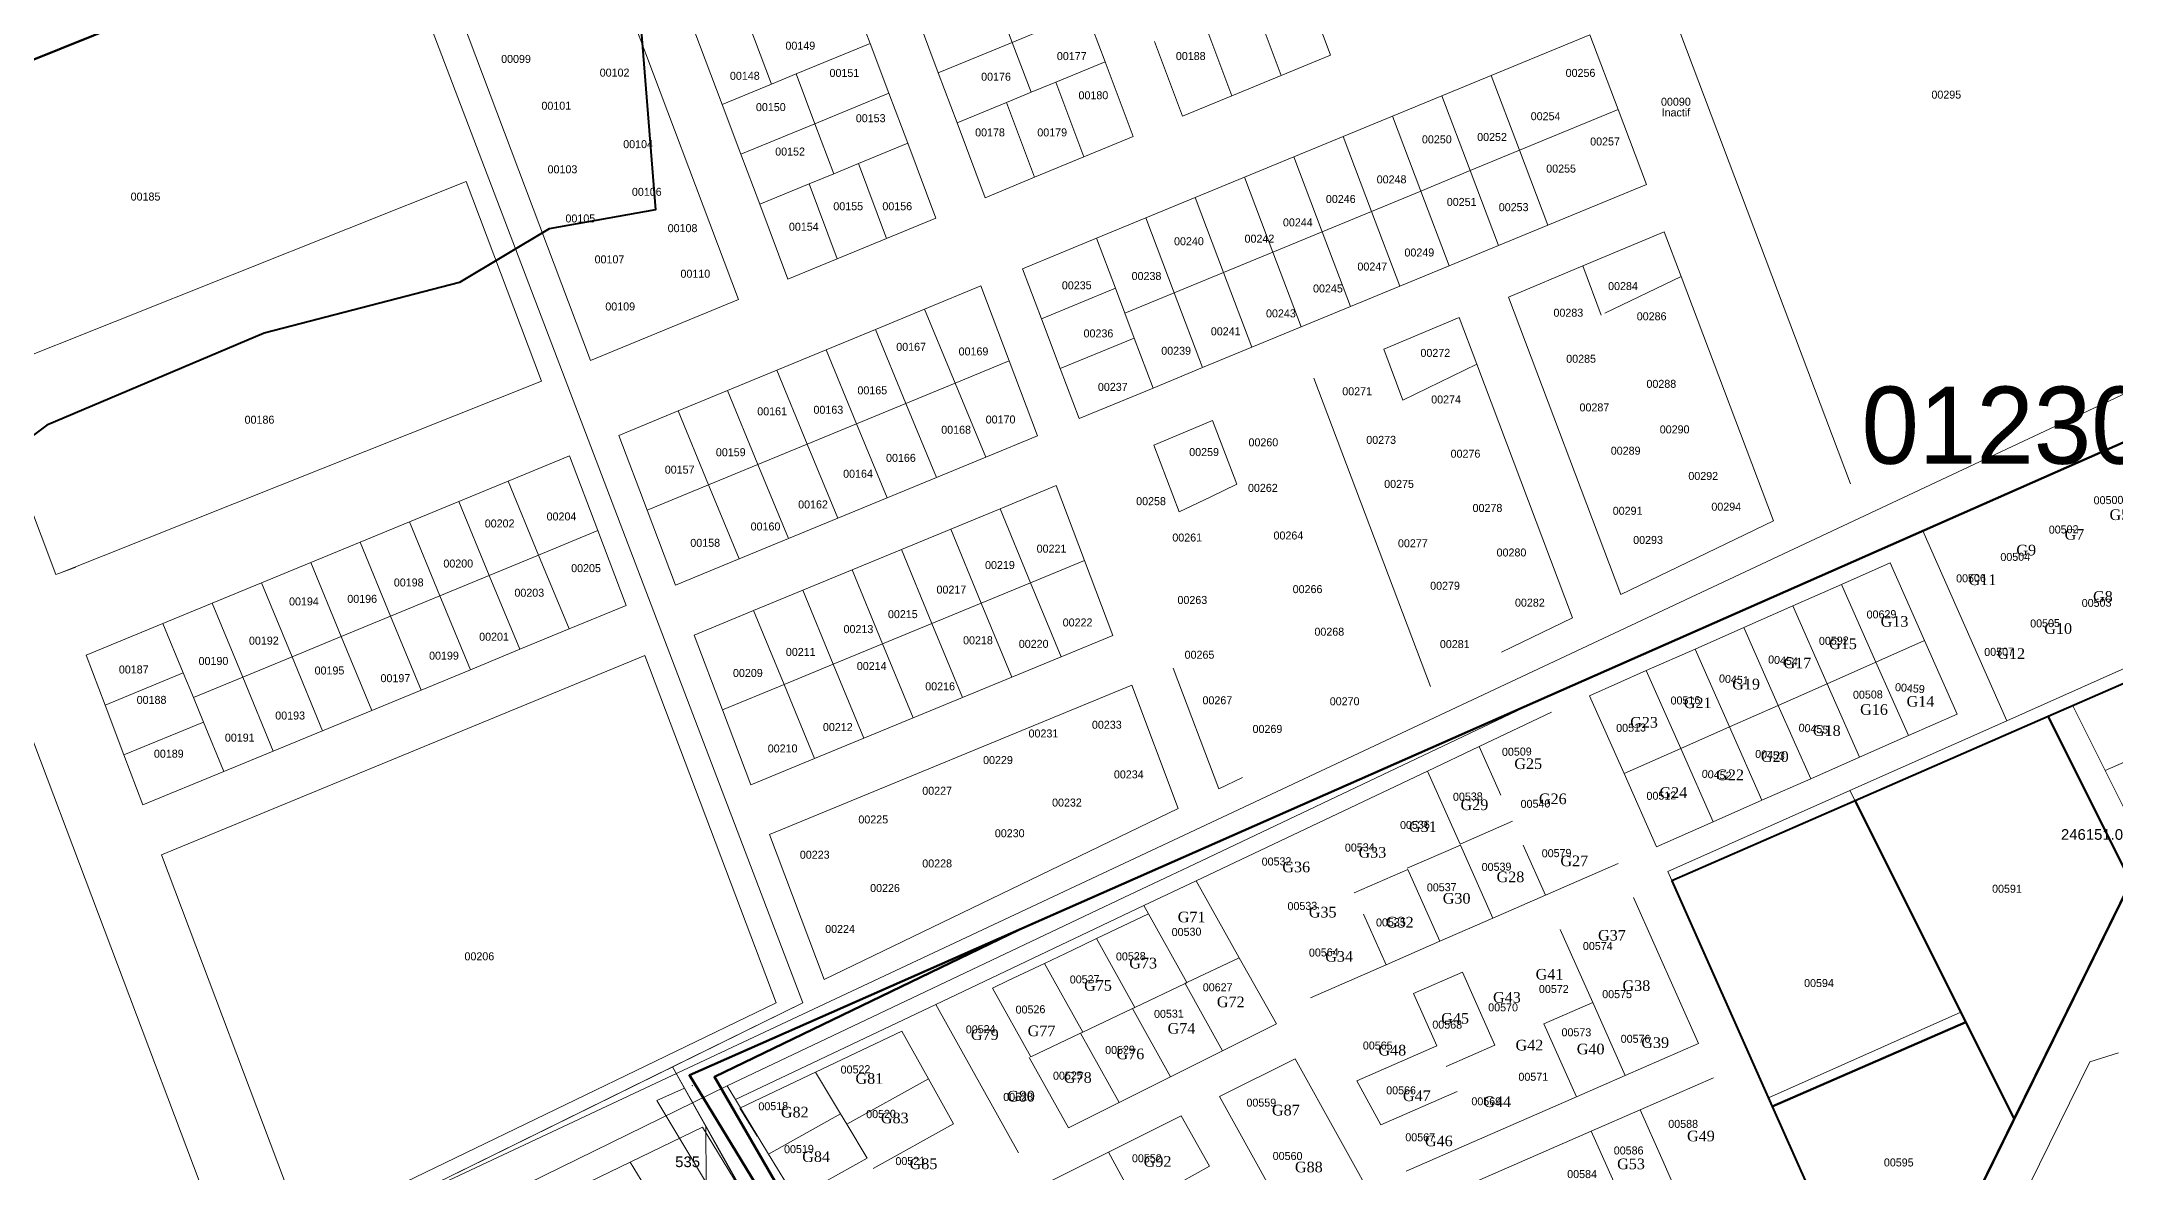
# Model space of a CAD drawing. Header units: metres. Extents: x 245232 to 248406, y 1633796 to 1637634.
# Drawn here: x 245755 to 246143.8, y 1636940 to 1637152.2 of the extents above; entities that cross this region are included whole.
import ezdxf
from ezdxf.enums import TextEntityAlignment as Align

# ---------------------------------------------------------------- set-up
doc = ezdxf.new("R2010")
doc.units = ezdxf.units.M
doc.header["$MEASUREMENT"] = 0
for name, color, linetype, lineweight in [('A immatriculer', 2, 'Continuous', 0), ('Div_Cont', 2, 'Continuous', 0), ('LIMITES TITRES FONCIERS', 7, 'Continuous', 0), ('PUD YEUMBEUL NORD MALIKA TP', 7, 'Continuous', 0), ('SUP COLLEC1', 90, 'Continuous', 0), ('Toponymie', 7, 'Continuous', 30), ('Tracé KMS3', 7, 'Continuous', 0)]:
    doc.layers.add(name, color=color, linetype=linetype, lineweight=lineweight)
for name, color, linetype in [('A_revoir_niveau_0', 7, 'Continuous'), ('historique_numero_parcelle', 7, 'Continuous'), ('limites_sections', 7, 'Continuous')]:
    doc.layers.add(name, color=color, linetype=linetype)
doc.layers.add('LIMITES_PARCELLES', color=7, linetype='Continuous', lineweight=0, true_color=0xffffff)
doc.styles.get("Standard").update_dxf_attribs({"font": 'txt.shx'})
doc.styles.add('Style-Arial', font='arial.ttf')
doc.styles.add('Style-FANCY', font='FANCY.shx')

msp = doc.modelspace()

# ---------------------------------------------------------------- linework, layer by layer
at = {"layer": 'A immatriculer', "color": 2, "linetype": 'Continuous', "lineweight": 120, "flags": 128}
msp.add_lwpolyline([(246330.32, 1636706.314), (246325.106, 1636693.527), (245850.065, 1636481.714), (245880.291, 1636506.295), (245911.171, 1636542.664), (246014.009, 1636709.465), (246016.012, 1636728.926), (246151.042, 1637003.448), (246227.229, 1637053.6), (246240.305, 1637040.933), (246266.764, 1636999.129), (246331.499, 1636902.6), (246337.849, 1636886.725), (246369.599, 1636797.295), (246379.745, 1636748.287), (246330.32, 1636706.314)], close=True, dxfattribs=at)
at = {"layer": 'A_revoir_niveau_0', "color": 7, "linetype": 'Continuous', "lineweight": 0}
for q in [(246016.012, 1636728.926), (246082.853, 1636864.817)]:
    msp.add_line((246150.924, 1637003.208), q, dxfattribs=at)
at = {"layer": 'A_revoir_niveau_0', "color": 4, "linetype": 'Continuous', "lineweight": 0}
msp.add_line((246150.924, 1637003.208), (246083.277, 1636865.678), dxfattribs=at)
at = {"layer": 'A_revoir_niveau_0', "color": 7, "linetype": 'Continuous', "lineweight": 0}
msp.add_point((245877.022, 1636956.325), dxfattribs=at)
msp.add_point((245877.022, 1636956.325), dxfattribs=at)
at = {"layer": 'Div_Cont', "color": 4, "linetype": 'Continuous', "lineweight": 40, "flags": 128}
for points in [[(246146.687, 1636994.595), (246147.528, 1636996.305), (246150.922, 1637003.207), (246150.924, 1637003.208), (246150.924, 1637003.208), (246150.924, 1637003.209), (246151.043, 1637003.451), (246192.772, 1637030.911), (246183.934, 1637048.574), (246131.195, 1637025.559), (246146.687, 1636994.595)], [(246124.803, 1636950.102), (246146.687, 1636994.595), (246131.195, 1637025.559), (246094.96, 1637009.746), (246115.714, 1636968.266), (246124.803, 1636950.102)]]:
    msp.add_lwpolyline(points, close=True, dxfattribs=at)
at = {"layer": 'Div_Cont', "color": 5, "flags": 128}
msp.add_lwpolyline([(246141.825, 1637015.465), (246149.447, 1637000.204), (246150.935, 1637003.215), (246167.567, 1637014.195), (246162.433, 1637024.458), (246141.825, 1637015.465)], close=True, dxfattribs=at)
at = {"layer": 'Div_Cont', "color": 7, "flags": 128}
msp.add_lwpolyline([(246151.308, 1637019.603), (246141.825, 1637015.465), (246149.447, 1637000.204), (246150.935, 1637003.215), (246157.379, 1637007.469), (246151.308, 1637019.603)], close=True, dxfattribs=at)
at = {"layer": 'Div_Cont', "color": 7, "linetype": 'Continuous', "lineweight": 40, "flags": 128}
msp.add_lwpolyline([(246079.451, 1636952.441), (246101.538, 1636902.804), (246118.33, 1636936.944), (246124.803, 1636950.102), (246115.714, 1636968.266), (246079.451, 1636952.441)], close=True, dxfattribs=at)
at = {"layer": 'Div_Cont', "color": 7}
for points in [[(246135.784, 1637027.561), (246141.825, 1637015.465), (246162.433, 1637024.458), (246156.383, 1637036.55)], [(246135.784, 1637027.561), (246141.825, 1637015.465), (246152.126, 1637019.96), (246146.085, 1637032.057)]]:
    msp.add_3dface(points, dxfattribs=at)
at = {"layer": 'Div_Cont', "color": 7, "linetype": 'Continuous', "lineweight": 40}
msp.add_3dface([(246094.96, 1637009.746), (246060.621, 1636994.76), (246079.451, 1636952.441), (246115.714, 1636968.266)], dxfattribs=at)
msp.add_3dface([(246094.96, 1637009.746), (246060.621, 1636994.76), (246079.451, 1636952.441), (246115.714, 1636968.266)], dxfattribs=at)
at = {"layer": 'LIMITES TITRES FONCIERS', "color": 5, "linetype": 'Continuous', "lineweight": 53, "flags": 128}
msp.add_lwpolyline([(245938.213, 1636985.568), (245881.154, 1636957.963), (245894.101, 1636935.617), (245956.171, 1636828.911), (246026.167, 1636866.433), (246050.251, 1636842.755), (246059.498, 1636848.997), (246082.854, 1636864.818), (246150.924, 1637003.208), (246235.111, 1637058.788), (246341.24, 1637009.133), (246284.7, 1637138.563), (245938.213, 1636985.568)], close=True, dxfattribs=at)
at = {"layer": 'LIMITES TITRES FONCIERS', "color": 6, "linetype": 'Continuous', "lineweight": 53, "flags": 128}
msp.add_lwpolyline([(246083.277, 1636865.678), (246150.924, 1637003.208), (246235.111, 1637058.788), (246235.388, 1637058.658)], dxfattribs=at)
at = {"layer": 'LIMITES TITRES FONCIERS', "color": 5, "linetype": 'Continuous', "lineweight": 53, "flags": 128}
for points in [[(245945.681, 1636988.865), (245876.463, 1636958.301), (246016.012, 1636728.926), (246094.51, 1636888.514), (246094.509, 1636888.515)], [(245945.681, 1636988.865), (245938.213, 1636985.568)]]:
    msp.add_lwpolyline(points, dxfattribs=at)
at = {"layer": 'limites_parcelles'}
for p, q in [((245885.68, 1637103.796), (245857.445, 1637178.647)), ((246325.071, 1637170.444), (245571.377, 1636816.521)), ((245829.702, 1637167.194), (245857.937, 1637092.343)), ((245910.312, 1637151.83), (245905.016, 1637165.871)), ((245996.653, 1637149.609), (245991.356, 1637163.65)), ((245891.817, 1637144.194), (245886.52, 1637158.236)), ((245933.432, 1637161.374), (245936.963, 1637152.013)), ((245982.108, 1637159.832), (245987.405, 1637145.791)), ((246094.101, 1637069.243), (246060.007, 1637159.602)), ((245877.273, 1637154.418), (245882.569, 1637140.377)), ((245919.56, 1637155.648), (245923.091, 1637146.287)), ((245936.963, 1637152.013), (245950.834, 1637157.74)), ((245954.365, 1637148.379), (245950.834, 1637157.74)), ((245972.861, 1637156.015), (245978.157, 1637141.973)), ((245910.312, 1637151.83), (245896.441, 1637146.103)), ((245913.843, 1637142.469), (245910.312, 1637151.83)), ((245923.091, 1637146.287), (245936.963, 1637152.013)), ((245936.963, 1637152.013), (245940.494, 1637142.652)), ((245963.613, 1637152.197), (245968.909, 1637138.156)), ((246026.759, 1637145.81), (246045.245, 1637153.442)), ((246045.245, 1637153.442), (246050.543, 1637139.401)), ((245923.091, 1637146.287), (245926.622, 1637136.926)), ((245945.118, 1637144.561), (245954.365, 1637148.379)), ((245959.662, 1637134.338), (245954.365, 1637148.379)), ((245987.405, 1637145.791), (245996.653, 1637149.609)), ((245891.817, 1637144.194), (245882.569, 1637140.377)), ((245896.441, 1637146.103), (245891.817, 1637144.194)), ((245896.441, 1637146.103), (245899.972, 1637136.742)), ((245899.972, 1637136.742), (245913.843, 1637142.469)), ((245917.374, 1637133.108), (245913.843, 1637142.469)), ((245935.87, 1637140.744), (245940.494, 1637142.652)), ((245940.494, 1637142.652), (245945.118, 1637144.561)), ((245950.414, 1637130.52), (245945.118, 1637144.561)), ((245978.157, 1637141.973), (245987.405, 1637145.791)), ((246017.512, 1637141.992), (246026.759, 1637145.81)), ((246032.057, 1637131.769), (246026.759, 1637145.81)), ((245882.569, 1637140.377), (245886.1, 1637131.016)), ((245926.622, 1637136.926), (245935.87, 1637140.744)), ((245941.166, 1637126.702), (245935.87, 1637140.744)), ((245968.909, 1637138.156), (245978.157, 1637141.973)), ((246008.264, 1637138.174), (246017.512, 1637141.992)), ((246022.809, 1637127.951), (246017.512, 1637141.992)), ((246032.057, 1637131.769), (246050.543, 1637139.401)), ((246050.543, 1637139.401), (246055.841, 1637125.36)), ((245886.1, 1637131.016), (245899.972, 1637136.742)), ((245899.972, 1637136.742), (245903.503, 1637127.381)), ((245926.622, 1637136.926), (245931.919, 1637122.885)), ((245999.016, 1637134.357), (246008.264, 1637138.174)), ((246013.562, 1637124.134), (246008.264, 1637138.174)), ((245886.1, 1637131.016), (245889.631, 1637121.655)), ((245908.127, 1637129.29), (245917.374, 1637133.108)), ((245922.671, 1637119.067), (245917.374, 1637133.108)), ((245950.414, 1637130.52), (245959.662, 1637134.338)), ((245989.769, 1637130.539), (245999.016, 1637134.357)), ((246004.314, 1637120.316), (245999.016, 1637134.357)), ((246022.809, 1637127.951), (246032.057, 1637131.769)), ((246037.355, 1637117.728), (246032.057, 1637131.769)), ((245898.879, 1637125.473), (245903.503, 1637127.381)), ((245903.503, 1637127.381), (245908.127, 1637129.29)), ((245913.423, 1637115.249), (245908.127, 1637129.29)), ((245941.166, 1637126.702), (245950.414, 1637130.52)), ((245980.521, 1637126.721), (245989.769, 1637130.539)), ((245995.066, 1637116.498), (245989.769, 1637130.539)), ((246013.562, 1637124.134), (246022.809, 1637127.951)), ((246028.107, 1637113.91), (246022.809, 1637127.951)), ((245834.587, 1637125.911), (245743.564, 1637089.616)), ((245848.711, 1637088.467), (245834.587, 1637125.911)), ((245889.631, 1637121.655), (245898.879, 1637125.473)), ((245904.176, 1637111.431), (245898.879, 1637125.473)), ((245931.919, 1637122.885), (245941.166, 1637126.702)), ((245962.026, 1637119.086), (245971.273, 1637122.903)), ((245971.273, 1637122.903), (245980.521, 1637126.721)), ((245976.571, 1637108.863), (245971.273, 1637122.903)), ((245985.819, 1637112.68), (245980.521, 1637126.721)), ((246004.314, 1637120.316), (246013.562, 1637124.134)), ((246018.86, 1637110.093), (246013.562, 1637124.134)), ((246055.841, 1637125.36), (246037.355, 1637117.728)), ((245889.631, 1637121.655), (245894.928, 1637107.614)), ((245913.423, 1637115.249), (245922.671, 1637119.067)), ((245952.778, 1637115.268), (245962.026, 1637119.086)), ((245967.323, 1637105.045), (245962.026, 1637119.086)), ((245995.066, 1637116.498), (246004.314, 1637120.316)), ((246009.612, 1637106.275), (246004.314, 1637120.316)), ((245904.176, 1637111.431), (245913.423, 1637115.249)), ((245938.906, 1637109.541), (245952.778, 1637115.268)), ((245956.31, 1637105.907), (245952.778, 1637115.268)), ((245985.819, 1637112.68), (245995.066, 1637116.498)), ((246000.364, 1637102.457), (245995.066, 1637116.498)), ((246037.355, 1637117.728), (246028.107, 1637113.91)), ((246043.931, 1637110.07), (246059.203, 1637116.45)), ((246059.203, 1637116.45), (246062.351, 1637108.107)), ((245894.928, 1637107.614), (245904.176, 1637111.431)), ((245976.571, 1637108.863), (245985.819, 1637112.68)), ((245991.117, 1637098.639), (245985.819, 1637112.68)), ((246028.107, 1637113.91), (246018.86, 1637110.093)), ((245942.438, 1637100.181), (245938.906, 1637109.541)), ((245967.323, 1637105.045), (245976.571, 1637108.863)), ((245981.869, 1637094.822), (245976.571, 1637108.863)), ((246018.86, 1637110.093), (246009.612, 1637106.275)), ((246043.931, 1637110.07), (246030, 1637104.251)), ((246043.931, 1637110.07), (246047.4, 1637100.878)), ((246048.056, 1637101.196), (246062.351, 1637108.107)), ((246079.651, 1637062.257), (246062.351, 1637108.107)), ((245857.937, 1637092.343), (245885.68, 1637103.796)), ((245920.549, 1637101.963), (245931.107, 1637106.321)), ((245931.107, 1637106.321), (245936.405, 1637092.281)), ((245942.438, 1637100.181), (245956.31, 1637105.907)), ((245958.076, 1637101.227), (245956.31, 1637105.907)), ((245958.076, 1637101.227), (245967.323, 1637105.045)), ((245972.621, 1637091.004), (245967.323, 1637105.045)), ((246009.612, 1637106.275), (246000.364, 1637102.457)), ((246030, 1637104.251), (246051.061, 1637048.434)), ((245920.549, 1637101.963), (245911.306, 1637098.147)), ((245926.273, 1637088.098), (245920.549, 1637101.963)), ((245945.97, 1637090.82), (245942.438, 1637100.181)), ((245959.842, 1637096.547), (245958.076, 1637101.227)), ((246000.364, 1637102.457), (245991.117, 1637098.639)), ((246020.767, 1637100.394), (246006.607, 1637094.478)), ((246024.071, 1637091.637), (246020.767, 1637100.394)), ((245911.306, 1637098.147), (245902.063, 1637094.331)), ((245917.03, 1637084.282), (245911.306, 1637098.147)), ((245945.97, 1637090.82), (245959.842, 1637096.547)), ((245963.374, 1637087.186), (245959.842, 1637096.547)), ((245991.117, 1637098.639), (245981.869, 1637094.822)), ((245902.063, 1637094.331), (245892.82, 1637090.515)), ((245907.787, 1637080.466), (245902.063, 1637094.331)), ((245936.405, 1637092.281), (245926.273, 1637088.098)), ((245941.703, 1637078.24), (245936.405, 1637092.281)), ((245981.869, 1637094.822), (245972.621, 1637091.004)), ((246006.607, 1637094.478), (246010.208, 1637084.935)), ((245743.564, 1637089.616), (245757.685, 1637052.192)), ((245758.265, 1637052.423), (245848.711, 1637088.467)), ((245892.82, 1637090.515), (245883.576, 1637086.699)), ((245898.543, 1637076.65), (245892.82, 1637090.515)), ((245926.273, 1637088.098), (245917.03, 1637084.282)), ((245931.997, 1637074.233), (245926.273, 1637088.098)), ((245949.502, 1637081.46), (245945.97, 1637090.82)), ((245972.621, 1637091.004), (245963.374, 1637087.186)), ((246015.355, 1637031.172), (245993.53, 1637089.016)), ((246010.208, 1637084.935), (246024.071, 1637091.637)), ((246024.071, 1637091.637), (246042.022, 1637044.064)), ((245883.576, 1637086.699), (245874.333, 1637082.883)), ((245889.3, 1637072.834), (245883.576, 1637086.699)), ((245917.03, 1637084.282), (245907.787, 1637080.466)), ((245922.754, 1637070.417), (245917.03, 1637084.282)), ((245963.374, 1637087.186), (245949.502, 1637081.46)), ((246107.661, 1637060.395), (246161.205, 1637084.042)), ((245874.333, 1637082.883), (245863.234, 1637078.301)), ((245880.057, 1637069.018), (245874.333, 1637082.883)), ((245907.787, 1637080.466), (245898.543, 1637076.65)), ((245913.511, 1637066.601), (245907.787, 1637080.466)), ((245974.54, 1637081.083), (245963.532, 1637076.485)), ((245979.044, 1637069.146), (245974.54, 1637081.083)), ((245863.234, 1637078.301), (245868.53, 1637064.26)), ((245898.543, 1637076.65), (245889.3, 1637072.834)), ((245904.267, 1637062.785), (245898.543, 1637076.65)), ((245931.997, 1637074.233), (245941.703, 1637078.24)), ((245963.532, 1637076.485), (245968.267, 1637063.936)), ((245842.449, 1637069.72), (245853.986, 1637074.483)), ((245853.986, 1637074.483), (245859.283, 1637060.442)), ((245889.3, 1637072.834), (245880.057, 1637069.018)), ((245895.024, 1637058.969), (245889.3, 1637072.834)), ((245922.754, 1637070.417), (245931.997, 1637074.233)), ((245842.449, 1637069.72), (245833.205, 1637065.904)), ((245842.449, 1637069.72), (245848.173, 1637055.855)), ((245880.057, 1637069.018), (245868.53, 1637064.26)), ((245885.781, 1637055.153), (245880.057, 1637069.018)), ((245913.511, 1637066.601), (245922.754, 1637070.417)), ((245934.677, 1637064.521), (245945.235, 1637068.879)), ((245945.235, 1637068.879), (245950.532, 1637054.838)), ((245974.196, 1637066.803), (245979.044, 1637069.146)), ((245833.205, 1637065.904), (245823.962, 1637062.088)), ((245833.205, 1637065.904), (245838.929, 1637052.039)), ((245904.267, 1637062.785), (245913.511, 1637066.601)), ((245968.267, 1637063.936), (245974.196, 1637066.803)), ((245823.962, 1637062.088), (245814.719, 1637058.273)), ((245823.962, 1637062.088), (245829.686, 1637048.224)), ((245868.53, 1637064.26), (245873.827, 1637050.218)), ((245895.024, 1637058.969), (245904.267, 1637062.785)), ((245925.434, 1637060.705), (245916.19, 1637056.889)), ((245934.677, 1637064.521), (245925.434, 1637060.705)), ((245931.158, 1637046.84), (245925.434, 1637060.705)), ((245940.401, 1637050.656), (245934.677, 1637064.521)), ((246051.061, 1637048.434), (246079.651, 1637062.257)), ((245814.719, 1637058.273), (245805.475, 1637054.457)), ((245814.719, 1637058.273), (245820.443, 1637044.408)), ((245859.283, 1637060.442), (245848.173, 1637055.855)), ((245864.579, 1637046.401), (245859.283, 1637060.442)), ((245885.781, 1637055.153), (245895.024, 1637058.969)), ((245916.19, 1637056.889), (245906.947, 1637053.073)), ((245921.914, 1637043.024), (245916.19, 1637056.889)), ((246043.938, 1637032.252), (246107.661, 1637060.395)), ((246123.401, 1637024.789), (246107.661, 1637060.395)), ((245758.265, 1637052.423), (245761.445, 1637053.611)), ((245805.475, 1637054.457), (245796.232, 1637050.641)), ((245805.475, 1637054.457), (245811.199, 1637040.592)), ((245848.173, 1637055.855), (245838.929, 1637052.039)), ((245848.173, 1637055.855), (245853.896, 1637041.99)), ((245873.827, 1637050.218), (245885.781, 1637055.153)), ((245906.947, 1637053.073), (245897.704, 1637049.257)), ((245912.671, 1637039.208), (245906.947, 1637053.073)), ((245950.532, 1637054.838), (245940.401, 1637050.656)), ((245955.83, 1637040.798), (245950.532, 1637054.838)), ((246101.572, 1637054.384), (246092.424, 1637050.344)), ((246108.013, 1637039.811), (246101.572, 1637054.384)), ((245757.685, 1637052.192), (245758.265, 1637052.423)), ((245796.232, 1637050.641), (245786.989, 1637046.825)), ((245796.232, 1637050.641), (245801.956, 1637036.776)), ((245838.929, 1637052.039), (245829.686, 1637048.224)), ((245838.929, 1637052.039), (245844.653, 1637038.175)), ((245897.704, 1637049.257), (245888.461, 1637045.441)), ((245903.428, 1637035.392), (245897.704, 1637049.257)), ((245940.401, 1637050.656), (245931.158, 1637046.84)), ((245946.125, 1637036.791), (245940.401, 1637050.656)), ((246092.424, 1637050.344), (246083.276, 1637046.305)), ((246098.869, 1637035.763), (246092.424, 1637050.344)), ((245786.989, 1637046.825), (245777.746, 1637043.009)), ((245786.989, 1637046.825), (245792.713, 1637032.96)), ((245829.686, 1637048.224), (245820.443, 1637044.408)), ((245829.686, 1637048.224), (245835.41, 1637034.359)), ((245853.896, 1637041.99), (245864.579, 1637046.401)), ((245888.461, 1637045.441), (245877.358, 1637040.857)), ((245894.184, 1637031.576), (245888.461, 1637045.441)), ((245931.158, 1637046.84), (245921.914, 1637043.024)), ((245936.882, 1637032.975), (245931.158, 1637046.84)), ((246083.276, 1637046.305), (246074.128, 1637042.265)), ((246089.726, 1637031.714), (246083.276, 1637046.305)), ((245777.746, 1637043.009), (245763.386, 1637037.081)), ((245777.746, 1637043.009), (245781.561, 1637033.765)), ((245820.443, 1637044.408), (245811.199, 1637040.592)), ((245820.443, 1637044.408), (245826.167, 1637030.543)), ((245844.653, 1637038.175), (245853.896, 1637041.99)), ((245921.914, 1637043.024), (245912.671, 1637039.208)), ((245927.638, 1637029.159), (245921.914, 1637043.024)), ((246042.022, 1637044.064), (246028.688, 1637037.618)), ((246074.128, 1637042.265), (246064.98, 1637038.226)), ((246080.582, 1637027.666), (246074.128, 1637042.265)), ((246161.592, 1637041.782), (246123.401, 1637024.789)), ((245811.199, 1637040.592), (245801.956, 1637036.776)), ((245811.199, 1637040.592), (245816.923, 1637026.727)), ((245835.41, 1637034.359), (245844.653, 1637038.175)), ((245877.358, 1637040.857), (245882.655, 1637026.816)), ((245912.671, 1637039.208), (245903.428, 1637035.392)), ((245918.395, 1637025.343), (245912.671, 1637039.208)), ((245946.125, 1637036.791), (245955.83, 1637040.798)), ((246064.98, 1637038.226), (246055.833, 1637034.186)), ((246071.438, 1637023.618), (246064.98, 1637038.226)), ((246098.869, 1637035.763), (246108.013, 1637039.811)), ((246114.105, 1637026.029), (246108.013, 1637039.811)), ((245763.386, 1637037.081), (245766.918, 1637027.72)), ((245781.561, 1637033.765), (245766.918, 1637027.72)), ((245777.514, 1636999.639), (245868.11, 1637037.04)), ((245781.561, 1637033.765), (245783.469, 1637029.144)), ((245801.956, 1637036.776), (245792.713, 1637032.96)), ((245801.956, 1637036.776), (245807.68, 1637022.911)), ((245826.167, 1637030.543), (245835.41, 1637034.359)), ((245868.11, 1637037.04), (245892.694, 1636971.868)), ((245903.428, 1637035.392), (245894.184, 1637031.576)), ((245909.152, 1637021.527), (245903.428, 1637035.392)), ((245936.882, 1637032.975), (245946.125, 1637036.791)), ((245967.162, 1637034.657), (245975.709, 1637012.004)), ((246045.172, 1637029.479), (246055.833, 1637034.186)), ((246062.294, 1637019.57), (246055.833, 1637034.186)), ((246089.726, 1637031.714), (246098.869, 1637035.763)), ((246104.958, 1637021.99), (246098.869, 1637035.763)), ((245748.946, 1637032.862), (245790.587, 1636922.502)), ((245792.713, 1637032.96), (245783.469, 1637029.144)), ((245792.713, 1637032.96), (245798.437, 1637019.095)), ((245816.923, 1637026.727), (245826.167, 1637030.543)), ((245894.184, 1637031.576), (245882.655, 1637026.816)), ((245891.482, 1637003.414), (245959.362, 1637031.437)), ((245899.908, 1637017.711), (245894.184, 1637031.576)), ((245927.638, 1637029.159), (245936.882, 1637032.975)), ((245959.362, 1637031.437), (245968.085, 1637008.318)), ((246036.629, 1637028.999), (246043.938, 1637032.252)), ((246080.582, 1637027.666), (246089.726, 1637031.714)), ((246095.81, 1637017.95), (246089.726, 1637031.714)), ((245766.918, 1637027.72), (245770.45, 1637018.36)), ((245783.469, 1637029.144), (245785.377, 1637024.522)), ((245807.68, 1637022.911), (245816.923, 1637026.727)), ((245882.655, 1637026.816), (245887.951, 1637012.775)), ((245918.395, 1637025.343), (245927.638, 1637029.159)), ((245969.952, 1636997.334), (246036.629, 1637028.999)), ((246038.085, 1637026.361), (246024.529, 1637019.93)), ((246051.674, 1637014.868), (246045.172, 1637029.479)), ((246071.438, 1637023.618), (246080.582, 1637027.666)), ((246086.662, 1637013.911), (246080.582, 1637027.666)), ((246104.958, 1637021.99), (246114.105, 1637026.029)), ((245785.377, 1637024.522), (245770.45, 1637018.36)), ((245785.377, 1637024.522), (245789.193, 1637015.279)), ((245798.437, 1637019.095), (245807.68, 1637022.911)), ((245909.152, 1637021.527), (245918.395, 1637025.343)), ((246062.294, 1637019.57), (246071.438, 1637023.618)), ((246077.514, 1637009.872), (246071.438, 1637023.618)), ((246123.401, 1637024.789), (246093.983, 1637011.699)), ((246131.195, 1637025.559), (246094.96, 1637009.746)), ((246104.958, 1637021.99), (246095.81, 1637017.95)), ((246146.688, 1636994.595), (246131.195, 1637025.559)), ((245770.45, 1637018.36), (245773.982, 1637008.999)), ((245789.193, 1637015.279), (245798.437, 1637019.095)), ((245899.908, 1637017.711), (245909.152, 1637021.527)), ((246024.529, 1637019.93), (246014.817, 1637015.323)), ((246028.583, 1637010.82), (246024.529, 1637019.93)), ((246051.674, 1637014.868), (246062.294, 1637019.57)), ((246068.366, 1637005.832), (246062.294, 1637019.57)), ((246095.81, 1637017.95), (246086.662, 1637013.911)), ((245773.982, 1637008.999), (245789.193, 1637015.279)), ((245887.951, 1637012.775), (245899.908, 1637017.711)), ((246014.817, 1637015.323), (245971.46, 1636994.755)), ((245975.709, 1637012.004), (245980.115, 1637014.134)), ((246014.817, 1637015.323), (246020.914, 1637001.62)), ((246057.775, 1637001.156), (246051.674, 1637014.868)), ((246059.843, 1636996.508), (246093.983, 1637011.699)), ((246086.662, 1637013.911), (246077.514, 1637009.872)), ((246093.983, 1637011.699), (246094.96, 1637009.746)), ((245968.085, 1637008.318), (245901.733, 1636976.239)), ((246077.514, 1637009.872), (246068.366, 1637005.832)), ((246094.96, 1637009.746), (246114.784, 1636970.126)), ((245901.733, 1636976.239), (245891.482, 1637003.414)), ((246020.914, 1637001.62), (246030.764, 1637005.918)), ((246068.366, 1637005.832), (246057.775, 1637001.156)), ((245804.145, 1636929.058), (245777.514, 1636999.639)), ((246020.984, 1637001.463), (246011.023, 1636997.116)), ((246027.081, 1636987.761), (246020.984, 1637001.463)), ((246036.93, 1636992.059), (246032.757, 1637001.439)), ((245957.907, 1636991.614), (245966.744, 1636995.811)), ((245971.46, 1636994.755), (245961.658, 1636990.105)), ((245966.744, 1636995.811), (245969.952, 1636997.334)), ((245979.538, 1636980.333), (245971.46, 1636994.755)), ((246011.13, 1636996.876), (246001.053, 1636992.478)), ((246017.12, 1636983.414), (246011.13, 1636996.876)), ((246050.589, 1636998.02), (246036.93, 1636992.059)), ((246078.722, 1636954.08), (246059.843, 1636996.508)), ((246124.805, 1636950.097), (246146.688, 1636994.595)), ((245883.535, 1636956.295), (245957.907, 1636991.614)), ((246036.93, 1636992.059), (246027.081, 1636987.761)), ((246065.638, 1636964.218), (246053.442, 1636991.627)), ((245961.658, 1636990.105), (245922.627, 1636971.589)), ((245962.525, 1636988.549), (245952.771, 1636983.914)), ((245962.525, 1636988.549), (245961.658, 1636990.105)), ((245969.707, 1636975.661), (245962.525, 1636988.549)), ((246002.833, 1636988.478), (246007.043, 1636979.017)), ((246027.081, 1636987.761), (246017.12, 1636983.414)), ((245952.771, 1636983.914), (245948.241, 1636981.761)), ((245959.953, 1636971.026), (245952.771, 1636983.914)), ((246017.12, 1636983.414), (246007.043, 1636979.017)), ((246045.792, 1636971.923), (246039.693, 1636985.627)), ((245943.017, 1636979.278), (245936.199, 1636976.038)), ((245948.241, 1636981.761), (245943.017, 1636979.278)), ((245950.199, 1636966.391), (245943.017, 1636979.278)), ((245979.538, 1636980.333), (245969.707, 1636975.661)), ((245986.494, 1636967.913), (245979.538, 1636980.333)), ((245936.199, 1636976.038), (245933.263, 1636974.643)), ((245959.953, 1636971.026), (245969.365, 1636975.499)), ((245969.365, 1636975.499), (245969.707, 1636975.661)), ((245976.403, 1636962.87), (245969.365, 1636975.499)), ((246007.043, 1636979.017), (245992.867, 1636972.83)), ((246021.363, 1636977.628), (246012.198, 1636973.628)), ((246027.461, 1636963.923), (246021.363, 1636977.628)), ((245892.694, 1636971.868), (245804.145, 1636929.058)), ((245922.627, 1636971.589), (245885.07, 1636953.772)), ((245938.142, 1636943.747), (245922.627, 1636971.589)), ((245933.263, 1636974.643), (245940.444, 1636961.756)), ((246012.198, 1636973.628), (246016.577, 1636963.786)), ((246045.792, 1636971.923), (246036.626, 1636967.923)), ((246051.89, 1636958.218), (246045.792, 1636971.923)), ((245950.199, 1636966.391), (245959.486, 1636970.804)), ((245959.486, 1636970.804), (245959.953, 1636971.026)), ((245966.63, 1636957.985), (245959.486, 1636970.804)), ((245976.403, 1636962.87), (245986.494, 1636967.913)), ((246036.626, 1636967.923), (246042.724, 1636954.218)), ((246078.722, 1636954.08), (246114.784, 1636970.126)), ((246114.784, 1636970.126), (246124.805, 1636950.097)), ((245916.267, 1636966.567), (245900.071, 1636958.87)), ((245921.253, 1636957.62), (245916.267, 1636966.567)), ((245940.444, 1636961.756), (245949.751, 1636966.178)), ((245949.751, 1636966.178), (245950.199, 1636966.391)), ((245956.999, 1636953.171), (245949.751, 1636966.178)), ((246016.577, 1636963.786), (246001.539, 1636957.224)), ((246018.296, 1636959.923), (246027.461, 1636963.923)), ((246051.89, 1636958.218), (246065.638, 1636964.218)), ((245940.154, 1636961.618), (245947.505, 1636948.426)), ((245966.63, 1636957.985), (245976.403, 1636962.87)), ((245975.807, 1636954.276), (245989.985, 1636961.363)), ((245989.985, 1636961.363), (246017.274, 1636912.393)), ((246138.992, 1636960.811), (246125.755, 1636933.89)), ((246144.383, 1636962.477), (246138.992, 1636960.811)), ((245885.07, 1636953.772), (245883.535, 1636956.295)), ((245900.071, 1636958.87), (245886.028, 1636952.197)), ((245900.071, 1636958.87), (245904.778, 1636951.028)), ((245905.942, 1636949.088), (245921.253, 1636957.62)), ((245925.961, 1636949.173), (245921.253, 1636957.62)), ((245956.999, 1636953.171), (245966.63, 1636957.985)), ((246001.539, 1636957.224), (246006.066, 1636948.98)), ((246051.89, 1636958.218), (246042.724, 1636954.218)), ((246068.407, 1636957.788), (246054.659, 1636951.789)), ((245886.028, 1636952.197), (245885.07, 1636953.772)), ((245886.028, 1636952.197), (245885.921, 1636952.146)), ((245885.921, 1636952.146), (245889.132, 1636946.868)), ((245891.307, 1636943.521), (245886.028, 1636952.197)), ((245947.505, 1636948.426), (245956.999, 1636953.171)), ((246003.095, 1636905.307), (245975.807, 1636954.276)), ((246006.066, 1636948.98), (246020.385, 1636955.229)), ((246042.724, 1636954.218), (246010.831, 1636940.3)), ((246101.538, 1636902.803), (246078.722, 1636954.08)), ((245904.778, 1636951.028), (245891.307, 1636943.521)), ((245904.778, 1636951.028), (245905.942, 1636949.088)), ((245909.757, 1636942.732), (245905.942, 1636949.088)), ((245910.922, 1636940.792), (245925.961, 1636949.173)), ((245968.643, 1636950.696), (245954.986, 1636943.87)), ((245973.921, 1636941.225), (245968.643, 1636950.696)), ((246054.659, 1636951.789), (246045.494, 1636947.789)), ((246058.724, 1636942.653), (246054.659, 1636951.789)), ((246118.335, 1636936.941), (246124.805, 1636950.097)), ((246045.494, 1636947.789), (246014.214, 1636934.139)), ((246045.494, 1636947.789), (246051.592, 1636934.084)), ((245896.337, 1636935.254), (245891.307, 1636943.521)), ((245896.337, 1636935.254), (245909.757, 1636942.732)), ((245954.986, 1636943.87), (245942.145, 1636937.452)), ((245954.986, 1636943.87), (245960.526, 1636933.761)), ((245960.526, 1636933.761), (245973.921, 1636941.225)), ((246060.757, 1636938.084), (246058.724, 1636942.653))]:
    msp.add_line(p, q, dxfattribs=at)
at = {"layer": 'limites_sections', "lineweight": 13, "flags": 128}
msp.add_lwpolyline([(246149.535, 1636592.295), (246070.07, 1636609.373), (246025.889, 1636623.421), (246046.154, 1636659.835), (246030.023, 1636685.769), (245957.845, 1636823.563), (245896.711, 1636918.316), (245873.298, 1636959.841), (245897.722, 1636971.857), (245806.576, 1637211.153), (245953.867, 1637267.134), (246051.979, 1637305.254), (246249.188, 1637387.84)], dxfattribs=at)
for points in [[(245897.722, 1636971.857), (245799.571, 1636923.569), (245677.175, 1636862.609), (245560.123, 1636802.218), (245496.981, 1636773.187), (245385.738, 1637053.755), (245806.576, 1637211.153), (245897.722, 1636971.857)], [(245719.42, 1636353.986), (245698.595, 1636337.993), (245511.761, 1636735.908), (245496.981, 1636773.187), (245560.123, 1636802.218), (245677.175, 1636862.609), (245799.571, 1636923.569), (245873.298, 1636959.841), (245895.178, 1636920.691), (245957.845, 1636823.563), (246030.023, 1636685.769), (246046.154, 1636659.835), (246025.889, 1636623.421), (245978.663, 1636538.563), (245960.384, 1636515.714), (245916.796, 1636464.041), (245868.99, 1636432.405), (245787.087, 1636391.629), (245738.227, 1636368.429), (245719.42, 1636353.986)], [(246020.113, 1636704.689), (246019.914, 1636704.342), (245870.316, 1636953.568), (245875.511, 1636955.881), (245895.178, 1636920.691), (245957.845, 1636823.563), (246020.113, 1636704.689)], [(245979.036, 1636772.443), (245879.572, 1636938.149), (245879.547, 1636948.659), (245895.178, 1636920.691), (245957.845, 1636823.563), (245984.616, 1636772.456), (245979.036, 1636772.443)]]:
    msp.add_lwpolyline(points, close=True, dxfattribs=at)
at = {"layer": 'PUD YEUMBEUL NORD MALIKA TP', "color": 30, "linetype": 'Continuous', "lineweight": 40, "flags": 128}
msp.add_lwpolyline([(245863.399, 1637204.393), (245870.075, 1637120.625), (245850.16, 1637117.035), (245833.333, 1637106.981), (245796.714, 1637097.456), (245755.968, 1637080.205), (245723.054, 1637055.546), (245686.546, 1637038.54), (245638.045, 1637023.449), (245593.175, 1637067.271), (245575.149, 1637098.006), (245534.475, 1637160.275), (245481.061, 1637102.112), (245465.348, 1637118.386), (245430.554, 1637140.272), (245393.812, 1637146.702), (245346.857, 1637151.59), (245337.412, 1637152.573)], dxfattribs=at)
at = {"layer": 'SUP COLLEC1', "color": 7, "linetype": 'Continuous', "lineweight": 0}
msp.add_line((245883.535, 1636956.295), (245516.139, 1636776.456), dxfattribs=at)
at = {"layer": 'SUP COLLEC1', "color": 7, "linetype": 'Continuous', "lineweight": 13}
msp.add_line((245865.352, 1636941.988, -0.105), (245876.831, 1636923.256, -0.202), dxfattribs=at)
at = {"layer": 'SUP COLLEC1', "color": 7, "linetype": 'Continuous', "lineweight": 13, "extrusion": (0.001986, -0.003982, 0.99999), "elevation": -6029.537, "flags": 128}
msp.add_lwpolyline([(245851.309, 1636924.401), (245862.511, 1636905.99), (245890.053, 1636918.399), (245878.426, 1636937.511), (245851.309, 1636924.401), (245851.309, 1636924.401)], close=True, dxfattribs=at)
at = {"layer": 'Tracé KMS3', "color": 3, "lineweight": 53, "elevation": -8.862, "flags": 128}
msp.add_lwpolyline([(246169.837, 1637317.772), (246165.433, 1637315.944), (246007.597, 1637251.794), (245984.427, 1637242.378), (245830.788, 1637179.935), (245752.632, 1637148.451), (245729.464, 1637139.052), (245705.988, 1637130.288), (245492.246, 1637049.973), (245425.112, 1637024.566), (245420.898, 1637022.972)], dxfattribs=at)

# ---------------------------------------------------------------- texts
at = {"layer": 'historique_numero_parcelle', "color": 92, "linetype": 'Continuous', "lineweight": 0, "style": 'Style-FANCY'}
for s, p in [('00149', (245897.241, 1637151.389)), ('00177', (245948.13, 1637149.441)), ('00188', (245970.43, 1637149.448)), ('00099', (245843.945, 1637148.906)), ('00102', (245862.425, 1637146.342)), ('00148', (245886.84, 1637145.74)), ('00151', (245905.508, 1637146.288)), ('00176', (245933.928, 1637145.573)), ('00256', (246043.502, 1637146.288)), ('00180', (245952.181, 1637142.092)), ('00295', (246112.071, 1637142.21)), ('00101', (245851.5, 1637140.13)), ('00150', (245891.712, 1637139.871)), ('00153', (245910.434, 1637137.787)), ('00254', (246036.954, 1637138.162)), ('00178', (245932.802, 1637135.126)), ('00179', (245944.462, 1637135.126)), ('00250', (246016.569, 1637133.827)), ('00252', (246026.916, 1637134.266)), ('00104', (245866.833, 1637132.919)), ('00152', (245895.325, 1637131.534)), ('00257', (246048.101, 1637133.426)), ('00103', (245852.654, 1637128.204)), ('00248', (246008.084, 1637126.313)), ('00255', (246039.862, 1637128.339)), ('00185', (245774.493, 1637123.089)), ('00106', (245868.461, 1637123.981)), ('00246', (245998.558, 1637122.638)), ('00105', (245856.007, 1637118.989)), ('00155', (245906.219, 1637121.277)), ('00156', (245915.416, 1637121.277)), ('00244', (245990.511, 1637118.25)), ('00251', (246021.222, 1637122.09)), ('00253', (246030.967, 1637121.103)), ('00108', (245875.167, 1637117.166)), ('00154', (245897.898, 1637117.438)), ('00240', (245970.092, 1637114.713)), ('00242', (245983.312, 1637115.193)), ('00107', (245861.468, 1637111.311)), ('00249', (246013.285, 1637112.601)), ('00110', (245877.563, 1637108.623)), ('00238', (245962.14, 1637108.186)), ('00247', (246004.471, 1637109.968)), ('00235', (245949.062, 1637106.451)), ('00245', (245996.15, 1637105.855)), ('00284', (246051.463, 1637106.302)), ('00109', (245863.48, 1637102.48)), ('00243', (245987.336, 1637101.179)), ('00283', (246041.218, 1637101.308)), ('00286', (246056.834, 1637100.636)), ('00167', (245918.019, 1637094.911)), ('00236', (245953.129, 1637097.424)), ('00241', (245976.989, 1637097.819)), ('00169', (245929.707, 1637094.047)), ('00239', (245967.697, 1637094.172)), ('00272', (246016.286, 1637093.773)), ('00285', (246043.613, 1637092.669)), ('00237', (245955.819, 1637087.395)), ('00288', (246058.654, 1637087.966)), ('00165', (245910.738, 1637086.752)), ('00271', (246001.628, 1637086.574)), ('00274', (246018.297, 1637085.039)), ('00287', (246046.104, 1637083.551)), ('00186', (245795.857, 1637081.239)), ('00161', (245891.961, 1637082.817)), ('00163', (245902.499, 1637083.105)), ('00168', (245926.45, 1637079.361)), ('00170', (245934.784, 1637081.281)), ('00290', (246061.145, 1637079.424)), ('00260', (245984.049, 1637076.996)), ('00273', (246006.131, 1637077.456)), ('00157', (245874.621, 1637071.875)), ('00159', (245884.201, 1637075.138)), ('00166', (245916.103, 1637074.082)), ('00259', (245972.936, 1637075.172)), ('00276', (246021.938, 1637074.864)), ('00289', (246051.961, 1637075.426)), ('00164', (245908.056, 1637071.107)), ('00262', (245983.953, 1637068.453)), ('00275', (246009.484, 1637069.201)), ('00292', (246066.51, 1637070.689)), ('00162', (245899.625, 1637065.348)), ('00258', (245962.99, 1637065.962)), ('00278', (246026.057, 1637064.69)), ('00291', (246052.331, 1637064.162)), ('00294', (246070.821, 1637064.93)), ('00202', (245840.876, 1637061.783)), ('00204', (245852.472, 1637063.096)), ('00160', (245890.716, 1637061.22)), ('00158', (245879.411, 1637058.149)), ('00221', (245944.338, 1637057.056)), ('00261', (245969.775, 1637059.143)), ('00264', (245988.743, 1637059.527)), ('00277', (246012.07, 1637058.067)), ('00280', (246030.56, 1637056.339)), ('00293', (246056.163, 1637058.691)), ('00200', (245833.12, 1637054.265)), ('00205', (245857.071, 1637053.401)), ('00219', (245934.662, 1637053.985)), ('00198', (245823.828, 1637050.714)), ('00203', (245846.437, 1637048.794)), ('00217', (245925.561, 1637049.377)), ('00266', (245992.331, 1637049.461)), ('00279', (246018.106, 1637050.1)), ('00194', (245804.188, 1637047.162)), ('00196', (245815.11, 1637047.642)), ('00215', (245916.46, 1637044.77)), ('00263', (245970.733, 1637047.433)), ('00282', (246034.009, 1637046.933)), ('00201', (245839.827, 1637040.539)), ('00213', (245908.138, 1637041.965)), ('00222', (245949.22, 1637043.219)), ('00268', (245996.408, 1637041.482)), ('00192', (245796.673, 1637039.807)), ('00199', (245830.438, 1637036.988)), ('00211', (245897.319, 1637037.688)), ('00218', (245930.543, 1637039.875)), ('00220', (245940.985, 1637039.203)), ('00265', (245972.074, 1637037.162)), ('00281', (246019.926, 1637039.158)), ('00187', (245772.284, 1637034.395)), ('00190', (245787.229, 1637035.986)), ('00195', (245808.978, 1637034.204)), ('00197', (245821.337, 1637032.764)), ('00209', (245887.41, 1637033.739)), ('00214', (245910.622, 1637035.046)), ('00216', (245923.453, 1637031.236)), ('00188', (245775.623, 1637028.691)), ('00193', (245801.602, 1637025.758)), ('00267', (245975.427, 1637028.62)), ('00270', (245999.282, 1637028.428)), ('00191', (245792.156, 1637021.616)), ('00212', (245904.271, 1637023.592)), ('00231', (245942.82, 1637022.396)), ('00233', (245954.699, 1637024.028)), ('00269', (245984.816, 1637023.245)), ('00189', (245778.853, 1637018.599)), ('00210', (245893.925, 1637019.588)), ('00229', (245934.294, 1637017.405)), ('00234', (245958.819, 1637014.717)), ('00227', (245922.893, 1637011.646)), ('00232', (245947.227, 1637009.438)), ('00225', (245910.918, 1637006.271)), ('00230', (245936.497, 1637003.679)), ('00223', (245899.941, 1636999.653)), ('00228', (245922.893, 1636998.016)), ('00226', (245913.121, 1636993.409)), ('00224', (245904.691, 1636985.73)), ('00206', (245837.073, 1636980.597))]:
    msp.add_text(s, height=1.5, rotation=0.1323, dxfattribs=at).set_placement(p, align=Align.MIDDLE_CENTER)
at = {"layer": 'historique_numero_parcelle', "color": 7, "lineweight": 53, "style": 'Style-Arial'}
msp.add_text('246151.0421 1637003.4482', height=1.99999, dxfattribs=at).set_placement((246151.042, 1637003.448), align=Align.MIDDLE_CENTER)
at = {"layer": 'historique_numero_parcelle', "color": 3, "style": 'Style-FANCY'}
for s, p in [('00591', (246123.446, 1636993.272)), ('00594', (246088.204, 1636975.584)), ('00595', (246103.16, 1636941.937))]:
    msp.add_text(s, height=1.5, dxfattribs=at).set_placement(p, align=Align.MIDDLE_CENTER)
at = {"layer": 'historique_numero_parcelle', "color": 1, "linetype": 'Continuous', "lineweight": 0, "insert": (246061.383, 1637139.865), "char_height": 1.5, "attachment_point": 5, "rotation": 0.1323, "line_spacing_factor": 0.803174, "style": 'Style-FANCY'}
msp.add_mtext('00090\\PInactif', dxfattribs=at)
msp.add_mtext('00090\\PInactif', dxfattribs=at)
at = {"layer": 'limites_sections', "linetype": 'Continuous', "lineweight": 13, "style": 'Style-FANCY'}
msp.add_text('01230111004', height=14.47425, dxfattribs=at).set_placement((246155.381, 1637080.214), align=Align.MIDDLE_CENTER)
at = {"layer": 'SUP COLLEC1', "color": 7, "linetype": 'Continuous', "lineweight": 13, "extrusion": (0.001986, -0.003982, 0.99999), "insert": (245873.784, 1636943.057, -0.117), "char_height": 2, "attachment_point": 1, "text_direction": (0.999998, 3e-06, -0.001986), "line_spacing_factor": 0.6}
msp.add_mtext('\\fArial|b0|i0|c00|p39;535', dxfattribs=at)
at = {"layer": 'toponymie', "color": 3, "lineweight": 0, "char_height": 1.49999, "attachment_point": 5, "line_spacing_factor": 0.6, "style": 'Style-FANCY'}
for s, insert, rotation in [('\\FFANCY;00500', (246142.48, 1637066.155), 0.99998), ('\\FFANCY;00502', (246134.073, 1637060.648), 0.99998), ('\\FFANCY;00504', (246125, 1637055.508), 0.99998), ('\\FFANCY;00506', (246116.701, 1637051.506), 0.99998), ('\\FFANCY;00629', (246099.925, 1637044.729), 0.99998), ('\\FFANCY;00503', (246140.248, 1637046.883), 0.99998), ('\\FFANCY;00505', (246130.589, 1637043.051), 0.99998), ('\\FFANCY;00592', (246090.987, 1637039.783), 0.99998), ('\\FFANCY;00507', (246121.973, 1637037.708), 0.99998), ('\\FFANCY;00451', (246072.246, 1637032.52), 355.58949), ('\\FFANCY;00454', (246081.456, 1637036.082), 355.58949), ('\\FFANCY;00508', (246097.367, 1637029.675), 0.99998), ('\\FFANCY;00459', (246105.251, 1637030.885), 355.58949), ('\\FFANCY;00516', (246063.172, 1637028.601), 0.99998), ('\\FFANCY;00513', (246052.974, 1637023.458), 0.99998), ('\\FFANCY;00455', (246087.177, 1637023.283), 355.58949), ('\\FFANCY;00509', (246031.562, 1637018.971), 0.99998), ('\\FFANCY;00453', (246079.026, 1637018.366), 355.58949), ('\\FFANCY;00452', (246069.016, 1637014.636), 355.58949), ('\\FFANCY;00538', (246022.378, 1637010.546), 0.99998), ('\\FFANCY;00512', (246058.658, 1637010.717), 0.99998), ('\\FFANCY;00540', (246035.06, 1637009.206), 0.99998), ('\\FFANCY;00536', (246012.458, 1637005.244), 0.99998), ('\\FFANCY;00532', (245986.519, 1636998.38), 0.99998), ('\\FFANCY;00534', (246002.117, 1637001.008), 0.99998), ('\\FFANCY;00579', (246039.018, 1636999.94), 0.99998), ('\\FFANCY;00539', (246027.759, 1636997.374), 0.99998), ('\\FFANCY;00533', (245991.36, 1636990.032), 0.99998), ('\\FFANCY;00537', (246017.484, 1636993.545), 0.99998), ('\\FFANCY;00535', (246007.956, 1636986.972), 0.99998), ('\\FFANCY;00530', (245969.646, 1636985.176), 0.99998), ('\\FFANCY;00528', (245959.202, 1636980.594), 0.99998), ('\\FFANCY;00564', (245995.373, 1636981.318), 0.99998), ('\\FFANCY;00527', (245950.546, 1636976.276), 0.99998), ('\\FFANCY;00627', (245975.477, 1636974.778), 0.1323), ('\\FFANCY;00526', (245940.391, 1636970.627), 0.99998), ('\\FFANCY;00524', (245931.054, 1636966.91), 0.99998), ('\\FFANCY;00531', (245966.337, 1636969.811), 0.99998), ('\\FFANCY;00529', (245957.178, 1636963.037), 0.99998), ('\\FFANCY;00522', (245907.588, 1636959.379), 0.99998), ('\\FFANCY;00525', (245947.403, 1636958.225), 0.99998), ('\\FFANCY;00518', (245892.172, 1636952.486), 0.99998), ('\\FFANCY;00520', (245912.377, 1636951.019), 0.99998), ('\\FFANCY;00523', (245938.076, 1636954.238), 0.99998), ('\\FFANCY;00519', (245896.983, 1636944.438), 0.99998), ('\\FFANCY;00521', (245917.861, 1636942.21), 0.99998)]:
    msp.add_mtext(s, dxfattribs=dict(at, insert=insert, rotation=rotation))
at = {"layer": 'toponymie', "color": 2, "linetype": 'Continuous', "lineweight": 0, "char_height": 2, "attachment_point": 5, "line_spacing_factor": 0.794392, "style": 'Style-FANCY'}
for s, insert in [('\\fTimes New Roman|b0|i0|c00|p23;G7', (246136.096, 1637059.719)), ('\\fTimes New Roman|b0|i0|c00|p23;G5', (246144.524, 1637063.411)), ('\\fTimes New Roman|b0|i0|c00|p23;G9', (246127.055, 1637056.771)), ('\\fTimes New Roman|b0|i0|c00|p23;G11', (246118.851, 1637051.21)), ('\\fTimes New Roman|b0|i0|c00|p23;G8', (246141.435, 1637048.072)), ('\\fTimes New Roman|b0|i0|c00|p23;G13', (246102.367, 1637043.39)), ('\\fTimes New Roman|b0|i0|c00|p23;G10', (246133.042, 1637042.052)), ('\\fTimes New Roman|b0|i0|c00|p23;G15', (246092.707, 1637039.196)), ('\\fTimes New Roman|b0|i0|c00|p23;G12', (246124.237, 1637037.345)), ('\\fTimes New Roman|b0|i0|c00|p23;G17', (246084.157, 1637035.602)), ('\\fTimes New Roman|b0|i0|c00|p23;G19', (246074.54, 1637031.644)), ('\\fTimes New Roman|b0|i0|c00|p23;G21', (246065.478, 1637028.135)), ('\\fTimes New Roman|b0|i0|c00|p23;G16', (246098.52, 1637026.872)), ('\\fTimes New Roman|b0|i0|c00|p23;G14', (246107.231, 1637028.397)), ('\\fTimes New Roman|b0|i0|c00|p23;G23', (246055.413, 1637024.471)), ('\\fTimes New Roman|b0|i0|c00|p23;G18', (246089.672, 1637022.914)), ('\\fTimes New Roman|b0|i0|c00|p23;G20', (246079.926, 1637018.036)), ('\\fTimes New Roman|b0|i0|c00|p23;G25', (246033.702, 1637016.709)), ('\\fTimes New Roman|b0|i0|c00|p23;G22', (246071.547, 1637014.613)), ('\\fTimes New Roman|b0|i0|c00|p23;G26', (246038.308, 1637010.121)), ('\\fTimes New Roman|b0|i0|c00|p23;G24', (246060.905, 1637011.297)), ('\\fTimes New Roman|b0|i0|c00|p23;G29', (246023.614, 1637009.007)), ('\\fTimes New Roman|b0|i0|c00|p23;G31', (246013.953, 1637004.899)), ('\\fTimes New Roman|b0|i0|c00|p23;G33', (246004.49, 1637000.08)), ('\\fTimes New Roman|b0|i0|c00|p23;G27', (246042.336, 1636998.48)), ('\\fTimes New Roman|b0|i0|c00|p23;G36', (245990.213, 1636997.341)), ('\\fTimes New Roman|b0|i0|c00|p23;G28', (246030.367, 1636995.485)), ('\\fTimes New Roman|b0|i0|c00|p23;G30', (246020.279, 1636991.463)), ('\\fTimes New Roman|b0|i0|c00|p23;G71', (245970.599, 1636987.957)), ('\\fTimes New Roman|b0|i0|c00|p23;G35', (245995.172, 1636988.868)), ('\\fTimes New Roman|b0|i0|c00|p23;G32', (246009.62, 1636986.986)), ('\\fTimes New Roman|b0|i0|c00|p23;G37', (246049.393, 1636984.526)), ('\\fTimes New Roman|b0|i0|c00|p23;G73', (245961.516, 1636979.307)), ('\\fTimes New Roman|b0|i0|c00|p23;G34', (245998.249, 1636980.567)), ('\\fTimes New Roman|b0|i0|c00|p23;G75', (245953.053, 1636975.113)), ('\\fTimes New Roman|b0|i0|c00|p23;G41', (246037.69, 1636977.215)), ('\\fTimes New Roman|b0|i0|c00|p23;G38', (246053.976, 1636975.086)), ('\\fTimes New Roman|b0|i0|c00|p23;G72', (245977.931, 1636972.032)), ('\\fTimes New Roman|b0|i0|c00|p23;G43', (246029.706, 1636972.867)), ('\\fTimes New Roman|b0|i0|c00|p23;G77', (245942.466, 1636966.604)), ('\\fTimes New Roman|b0|i0|c00|p23;G74', (245968.697, 1636967.069)), ('\\fTimes New Roman|b0|i0|c00|p23;G45', (246019.993, 1636968.948)), ('\\fTimes New Roman|b0|i0|c00|p23;G79', (245931.829, 1636965.892)), ('\\fTimes New Roman|b0|i0|c00|p23;G48', (246008.222, 1636962.984)), ('\\fTimes New Roman|b0|i0|c00|p23;G42', (246033.923, 1636963.922)), ('\\fTimes New Roman|b0|i0|c00|p23;G40', (246045.401, 1636963.199)), ('\\fTimes New Roman|b0|i0|c00|p23;G39', (246057.502, 1636964.396)), ('\\fTimes New Roman|b0|i0|c00|p23;G76', (245959.122, 1636962.276)), ('\\fTimes New Roman|b0|i0|c00|p23;G81', (245910.185, 1636957.667)), ('\\fTimes New Roman|b0|i0|c00|p23;G78', (245949.27, 1636957.847)), ('\\fTimes New Roman|b0|i0|c00|p23;G82', (245896.201, 1636951.358)), ('\\fTimes New Roman|b0|i0|c00|p23;G80', (245938.605, 1636954.338)), ('\\fTimes New Roman|b0|i0|c00|p23;G87', (245988.263, 1636951.736)), ('\\fTimes New Roman|b0|i0|c00|p23;G47', (246012.814, 1636954.425)), ('\\fTimes New Roman|b0|i0|c00|p23;G44', (246027.885, 1636953.313)), ('\\fTimes New Roman|b0|i0|c00|p23;G83', (245914.948, 1636950.258)), ('\\fTimes New Roman|b0|i0|c00|p23;G84', (245900.207, 1636943.008)), ('\\fTimes New Roman|b0|i0|c00|p23;G46', (246016.942, 1636945.953)), ('\\fTimes New Roman|b0|i0|c00|p23;G49', (246066.075, 1636946.879)), ('\\fTimes New Roman|b0|i0|c00|p23;G85', (245920.336, 1636941.668)), ('\\fTimes New Roman|b0|i0|c00|p23;G92', (245964.218, 1636942.112)), ('\\fTimes New Roman|b0|i0|c00|p23;G88', (245992.566, 1636941.063)), ('\\fTimes New Roman|b0|i0|c00|p23;G53', (246052.97, 1636941.649))]:
    msp.add_mtext(s, dxfattribs=dict(at, insert=insert))
at = {"layer": 'toponymie', "color": 3, "lineweight": 0, "char_height": 1.49999, "attachment_point": 5, "line_spacing_factor": 0.6, "style": 'Style-FANCY'}
for s, insert in [('\\FFANCY;00574', (246046.739, 1636982.516)), ('\\FFANCY;00572', (246038.494, 1636974.454)), ('\\FFANCY;00570', (246028.99, 1636971.012)), ('\\FFANCY;00575', (246050.357, 1636973.491)), ('\\FFANCY;00568', (246018.513, 1636967.769)), ('\\FFANCY;00565', (246005.489, 1636963.853)), ('\\FFANCY;00573', (246042.726, 1636966.339)), ('\\FFANCY;00576', (246053.824, 1636965.113)), ('\\FFANCY;00566', (246009.863, 1636955.454)), ('\\FFANCY;00571', (246034.652, 1636957.994)), ('\\FFANCY;00559', (245983.666, 1636953.146)), ('\\FFANCY;00569', (246025.833, 1636953.388)), ('\\FFANCY;00588', (246062.743, 1636949.161)), ('\\FFANCY;00567', (246013.448, 1636946.642)), ('\\FFANCY;00586', (246052.523, 1636944.175)), ('\\FFANCY;00552', (245962.201, 1636942.707)), ('\\FFANCY;00560', (245988.586, 1636943.14)), ('\\FFANCY;00584', (246043.797, 1636939.74))]:
    msp.add_mtext(s, dxfattribs=dict(at, insert=insert))

doc.saveas('drawing.dxf')
